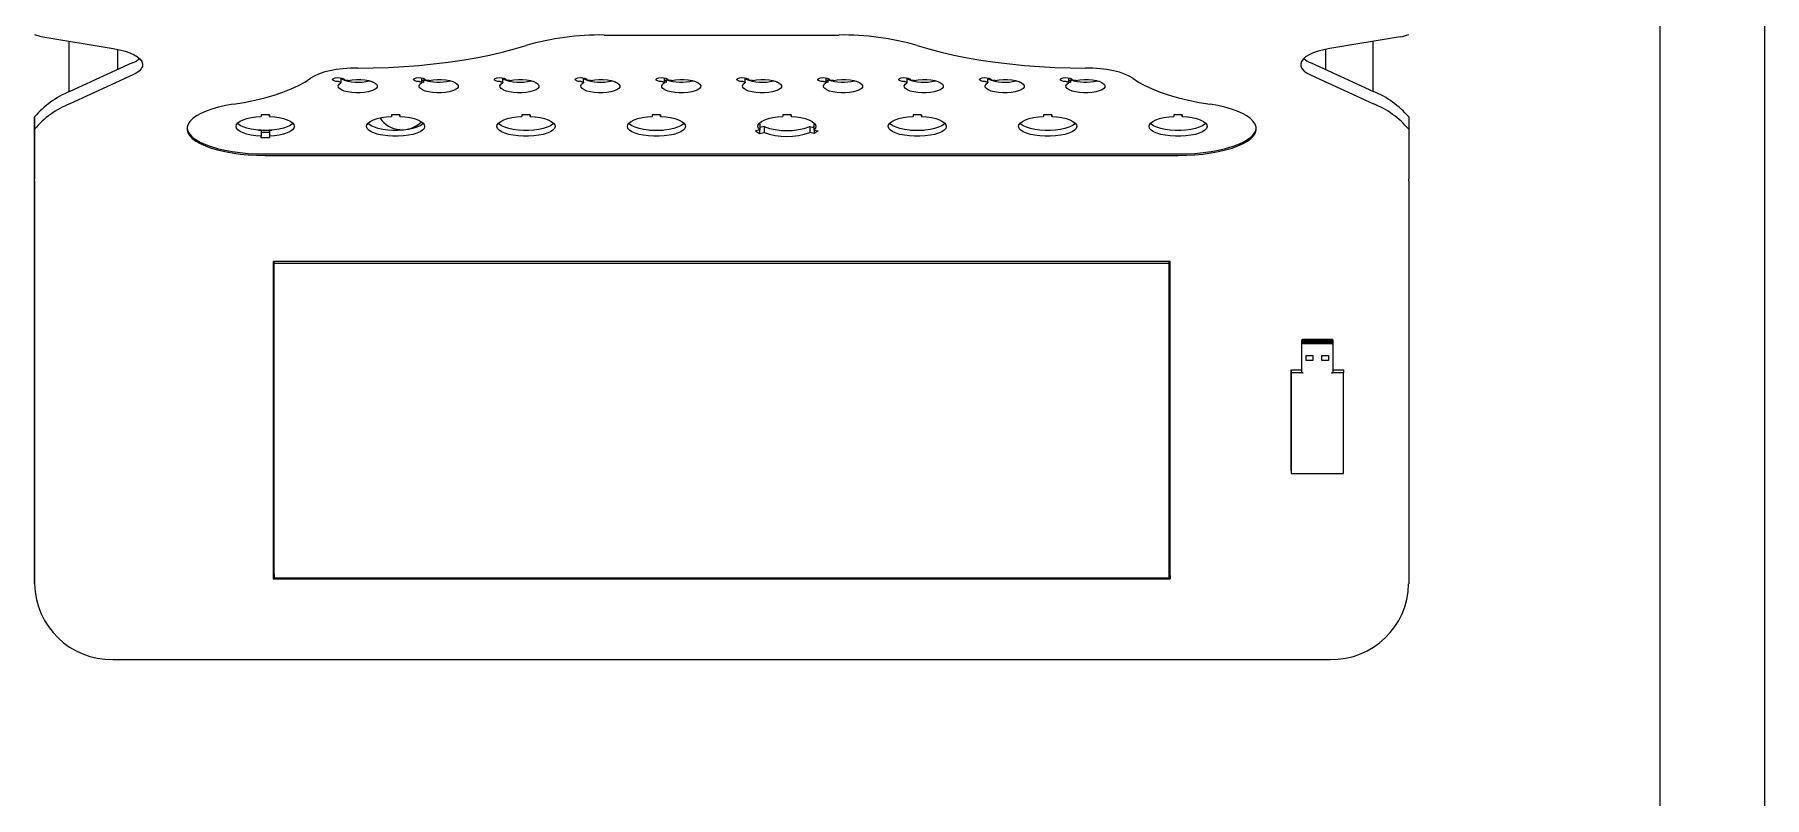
# Model space of a CAD drawing. Header units: inches. Extents: x 16559 to 58559, y 6500 to 36200.
# Drawn here: x 21481 to 22145, y 20404 to 20697 of the extents above; entities that cross this region are included whole.
import ezdxf

# ---------------------------------------------------------------- set-up
doc = ezdxf.new("R2010")
doc.units = ezdxf.units.IN
doc.header["$LTSCALE"] = 300
doc.layers.add('MACCHINA', color=40, linetype='Continuous')
doc.layers.add('PROTEZIONI', color=40, linetype='Continuous')

# ---------------------------------------------------------------- blocks, each defined once
blk = doc.blocks.new('A$C6b5658ac')
at = {"layer": 'MACCHINA'}
for p, q in [((-1609.97, -2220.54), (-1583.01, -2225.03)), ((-1394.78, -2219.86), (-1304.78, -2219.86)), ((-1089.6, -2220.54), (-1116.56, -2225.03)), ((-1600, -2222.2), (-1600, -2241.69)), ((-1581.28, -2233.11), (-1581.28, -2225.36)), ((-1118.28, -2225.36), (-1118.28, -2233.11)), ((-1100, -2241.49), (-1100, -2222.27)), ((-1575.75, -2230.58), (-1599.68, -2241.54)), ((-1123.82, -2230.58), (-1099.89, -2241.54)), ((-1575.75, -2235.28), (-1599.68, -2246.24)), ((-1495.7, -2238.06), (-1495.7, -2236.25)), ((-1483.62, -2238.06), (-1483.62, -2237.79)), ((-1483.31, -2237.93), (-1483.62, -2238.06)), ((-1464.7, -2238.06), (-1464.7, -2236.25)), ((-1463.95, -2237.02), (-1464.7, -2237.46)), ((-1463.95, -2238.06), (-1463.95, -2237.02)), ((-1433.7, -2238.06), (-1433.7, -2236.25)), ((-1402.7, -2238.06), (-1402.7, -2236.25)), ((-1390.62, -2238.06), (-1390.62, -2237.79)), ((-1390.31, -2237.93), (-1390.62, -2238.06)), ((-1371.7, -2238.06), (-1371.7, -2236.25)), ((-1370.95, -2237.02), (-1371.7, -2237.46)), ((-1370.95, -2238.06), (-1370.95, -2237.02)), ((-1340.7, -2238.06), (-1340.7, -2236.25)), ((-1328.62, -2238.06), (-1328.62, -2237.79)), ((-1328.31, -2237.93), (-1328.62, -2238.06)), ((-1309.7, -2238.06), (-1309.7, -2236.25)), ((-1308.95, -2237.02), (-1309.7, -2237.46)), ((-1308.95, -2238.06), (-1308.95, -2237.02)), ((-1278.7, -2238.06), (-1278.7, -2236.25)), ((-1247.7, -2238.06), (-1247.7, -2236.25)), ((-1235.62, -2238.06), (-1235.62, -2237.79)), ((-1235.31, -2237.93), (-1235.62, -2238.06)), ((-1216.7, -2238.06), (-1216.7, -2236.25)), ((-1215.95, -2237.02), (-1216.7, -2237.46)), ((-1215.95, -2238.06), (-1215.95, -2237.02)), ((-1123.82, -2235.28), (-1099.89, -2246.24)), ((-1613.18, -2251.26), (-1613.18, -2255.96)), ((-1613.18, -2270.39), (-1613.18, -2251.26)), ((-1523.18, -2250.42), (-1526.38, -2250.42)), ((-1526.38, -2250.42), (-1526.38, -2251.09)), ((-1523.18, -2251.09), (-1523.18, -2250.42)), ((-1523.18, -2250.42), (-1523.18, -2251.09)), ((-1473.18, -2250.42), (-1476.38, -2250.42)), ((-1476.38, -2250.42), (-1476.38, -2251.09)), ((-1473.18, -2251.09), (-1473.18, -2250.42)), ((-1473.18, -2250.42), (-1473.18, -2251.09)), ((-1423.18, -2250.42), (-1426.38, -2250.42)), ((-1426.38, -2250.42), (-1426.38, -2251.09)), ((-1423.18, -2251.09), (-1423.18, -2250.42)), ((-1423.18, -2250.42), (-1423.18, -2251.09)), ((-1373.18, -2250.42), (-1376.38, -2250.42)), ((-1376.38, -2250.42), (-1376.38, -2251.09)), ((-1373.18, -2251.09), (-1373.18, -2250.42)), ((-1373.18, -2250.42), (-1373.18, -2251.09)), ((-1335.14, -2254.03), (-1335.44, -2253.74)), ((-1335.14, -2254.03), (-1335.14, -2256.28)), ((-1323.18, -2250.42), (-1326.38, -2250.42)), ((-1326.38, -2250.42), (-1326.38, -2251.09)), ((-1323.18, -2251.09), (-1323.18, -2250.42)), ((-1323.18, -2250.42), (-1323.18, -2251.09)), ((-1314.13, -2253.74), (-1314.43, -2254.03)), ((-1314.43, -2254.03), (-1314.43, -2256.28)), ((-1273.18, -2250.42), (-1276.38, -2250.42)), ((-1276.38, -2250.42), (-1276.38, -2251.09)), ((-1273.18, -2251.09), (-1273.18, -2250.42)), ((-1273.18, -2250.42), (-1273.18, -2251.09)), ((-1223.18, -2250.42), (-1226.38, -2250.42)), ((-1226.38, -2250.42), (-1226.38, -2251.09)), ((-1223.18, -2251.09), (-1223.18, -2250.42)), ((-1223.18, -2250.42), (-1223.18, -2251.09)), ((-1173.18, -2250.42), (-1176.38, -2250.42)), ((-1176.38, -2250.42), (-1176.38, -2251.09)), ((-1173.18, -2251.09), (-1173.18, -2250.42)), ((-1173.18, -2250.42), (-1173.18, -2251.09)), ((-1086.38, -2251.26), (-1086.38, -2255.96)), ((-1613.18, -2255.96), (-1613.18, -2275.09)), ((-1526.38, -2256.39), (-1526.38, -2258.64)), ((-1526.38, -2257.06), (-1523.18, -2257.06)), ((-1526.38, -2259.31), (-1526.38, -2258.64)), ((-1523.18, -2259.31), (-1526.38, -2259.31)), ((-1523.18, -2256.39), (-1523.18, -2258.64)), ((-1523.18, -2257.06), (-1523.18, -2256.39)), ((-1523.18, -2257.06), (-1523.18, -2259.31)), ((-1523.18, -2258.64), (-1523.18, -2259.31)), ((-1335.14, -2256.28), (-1336.84, -2256.62)), ((-1336.84, -2256.62), (-1335.24, -2257.56)), ((-1335.24, -2256.3), (-1335.24, -2257.56)), ((-1335.24, -2257.56), (-1333.54, -2257.23)), ((-1333.54, -2254.97), (-1335.14, -2255.29)), ((-1334.82, -2255.23), (-1335.14, -2255.14)), ((-1333.54, -2254.97), (-1333.54, -2257.23)), ((-1316.03, -2254.97), (-1316.03, -2257.23)), ((-1316.03, -2254.97), (-1314.43, -2255.29)), ((-1314.33, -2257.56), (-1316.03, -2257.23)), ((-1314.43, -2255.14), (-1314.75, -2255.23)), ((-1314.43, -2256.28), (-1312.73, -2256.62)), ((-1314.33, -2256.3), (-1314.33, -2257.56)), ((-1312.73, -2256.62), (-1314.33, -2257.56)), ((-1086.38, -2255.96), (-1086.38, -2275.09)), ((-1524.78, -2265.47), (-1174.78, -2265.47)), ((-1524.78, -2266.03), (-1174.78, -2266.03)), ((-1613.18, -2429.03), (-1613.18, -2274.48)), ((-1613.18, -2275.77), (-1613.18, -2430.32)), ((-1086.38, -2275.77), (-1086.38, -2430.32)), ((-1177.78, -2306.68), (-1521.78, -2306.68)), ((-1521.78, -2306.68), (-1521.78, -2428.39)), ((-1521.28, -2426.51), (-1521.28, -2306.68)), ((-1521.28, -2306.68), (-1521.28, -2307.4)), ((-1521.28, -2307.4), (-1178.28, -2307.4)), ((-1521.28, -2428.14), (-1521.28, -2307.4)), ((-1178.28, -2306.68), (-1178.28, -2307.4)), ((-1178.28, -2307.4), (-1178.28, -2428.14)), ((-1177.78, -2428.39), (-1177.78, -2306.68)), ((-1177.78, -2427.1), (-1177.78, -2306.68)), ((-1127.38, -2336.77), (-1127.38, -2337.65)), ((-1127.38, -2348.36), (-1127.38, -2336.77)), ((-1127.38, -2349.24), (-1127.38, -2337.65)), ((-1115.61, -2336.65), (-1127.15, -2336.65)), ((-1115.61, -2337.77), (-1127.15, -2337.77)), ((-1127.08, -2337.65), (-1127.08, -2336.77)), ((-1127.08, -2337.29), (-1127.08, -2336.77)), ((-1115.68, -2337.29), (-1127.08, -2337.29)), ((-1126.83, -2336.7), (-1115.93, -2336.7)), ((-1115.93, -2338.29), (-1126.83, -2338.29)), ((-1115.68, -2336.77), (-1115.68, -2337.65)), ((-1115.68, -2337.29), (-1115.68, -2337.65)), ((-1115.38, -2337.65), (-1115.38, -2336.77)), ((-1115.38, -2349.24), (-1115.38, -2337.65)), ((-1125.63, -2342.78), (-1123.13, -2342.78)), ((-1125.63, -2344.71), (-1125.63, -2342.78)), ((-1123.13, -2344.67), (-1125.63, -2344.67)), ((-1123.13, -2344.71), (-1125.63, -2344.71)), ((-1123.13, -2342.78), (-1123.13, -2344.71)), ((-1123.13, -2342.78), (-1123.13, -2344.67)), ((-1123.13, -2344.67), (-1123.13, -2344.71)), ((-1119.63, -2342.78), (-1117.13, -2342.78)), ((-1119.63, -2344.71), (-1119.63, -2342.78)), ((-1117.13, -2344.67), (-1119.63, -2344.67)), ((-1117.13, -2344.71), (-1119.63, -2344.71)), ((-1117.13, -2342.78), (-1117.13, -2344.71)), ((-1117.13, -2342.78), (-1117.13, -2344.67)), ((-1117.13, -2344.67), (-1117.13, -2344.71)), ((-1131.38, -2348.22), (-1131.38, -2349.38)), ((-1131.38, -2348.22), (-1127.38, -2348.22)), ((-1131.38, -2386.86), (-1131.38, -2348.22)), ((-1131.38, -2349.38), (-1131.38, -2388.02)), ((-1126.83, -2349.38), (-1131.38, -2349.38)), ((-1127.38, -2349.24), (-1127.38, -2348.36)), ((-1111.38, -2349.38), (-1115.93, -2349.38)), ((-1115.38, -2348.22), (-1111.38, -2348.22)), ((-1111.38, -2348.22), (-1111.38, -2349.38)), ((-1111.38, -2388.02), (-1111.38, -2349.38)), ((-1131.38, -2386.86), (-1131.38, -2388.02)), ((-1131.38, -2388.02), (-1111.38, -2388.02)), ((-1521.78, -2427.1), (-1521.28, -2427.1)), ((-1521.28, -2426.51), (-1521.28, -2428.14)), ((-1178.28, -2427.1), (-1177.78, -2427.1)), ((-1177.78, -2427.1), (-1177.78, -2428.39)), ((-1613.18, -2430.32), (-1613.18, -2429.03)), ((-1521.78, -2428.39), (-1177.78, -2428.39)), ((-1178.28, -2428.14), (-1521.28, -2428.14)), ((-1583.18, -2459.3), (-1116.38, -2459.3))]:
    blk.add_line(p, q, dxfattribs=at)
at = {"layer": 'MACCHINA', "flags": 128}
for points in [[(-1583.01, -2225.03), (-1580.66, -2225.5), (-1578.52, -2226.06), (-1576.62, -2226.72), (-1575, -2227.46), (-1573.68, -2228.27), (-1572.7, -2229.13), (-1572.06, -2230.02), (-1571.79, -2230.94), (-1571.87, -2231.87), (-1572.33, -2232.78), (-1573.13, -2233.66), (-1574.28, -2234.5), (-1575.75, -2235.28)], [(-1489.28, -2232.51), (-1483.38, -2232.45), (-1477.5, -2232.26), (-1471.66, -2231.95), (-1465.89, -2231.51), (-1460.22, -2230.95), (-1454.65, -2230.28), (-1449.22, -2229.48), (-1443.94, -2228.57), (-1438.84, -2227.55), (-1433.94, -2226.43), (-1429.24, -2225.2), (-1424.78, -2223.87)], [(-1274.78, -2223.87), (-1270.32, -2225.2), (-1265.63, -2226.43), (-1260.73, -2227.55), (-1255.63, -2228.57), (-1250.35, -2229.48), (-1244.92, -2230.28), (-1239.35, -2230.95), (-1233.67, -2231.51), (-1227.91, -2231.95), (-1222.07, -2232.26), (-1216.19, -2232.45), (-1210.28, -2232.51)], [(-1116.56, -2225.03), (-1118.91, -2225.5), (-1121.05, -2226.06), (-1122.95, -2226.72), (-1124.57, -2227.46), (-1125.88, -2228.27), (-1126.87, -2229.13), (-1127.51, -2230.02), (-1127.78, -2230.94), (-1127.69, -2231.87), (-1127.24, -2232.78), (-1126.43, -2233.66), (-1125.29, -2234.5), (-1123.82, -2235.28)], [(-1489.28, -2232.51), (-1492.1, -2232.58), (-1494.86, -2232.78), (-1497.51, -2233.12), (-1500, -2233.58), (-1502.27, -2234.15), (-1504.28, -2234.83), (-1505.99, -2235.59), (-1507.38, -2236.44)], [(-1192.19, -2236.44), (-1193.57, -2235.59), (-1195.29, -2234.83), (-1197.3, -2234.15), (-1199.57, -2233.58), (-1202.06, -2233.12), (-1204.71, -2232.78), (-1207.47, -2232.58), (-1210.28, -2232.51)], [(-1537.07, -2246.41), (-1532.85, -2245.69), (-1528.8, -2244.86), (-1524.95, -2243.92), (-1521.33, -2242.89), (-1517.96, -2241.75), (-1514.87, -2240.54), (-1512.06, -2239.24), (-1509.55, -2237.87), (-1507.38, -2236.44)], [(-1496.7, -2237.72), (-1497.63, -2237.64), (-1498.39, -2237.45), (-1498.84, -2237.16), (-1498.91, -2236.83), (-1498.58, -2236.53), (-1497.9, -2236.3), (-1497.01, -2236.18), (-1496.06, -2236.21), (-1495.22, -2236.36), (-1494.64, -2236.62), (-1494.43, -2236.94)], [(-1492.95, -2237.24), (-1491.43, -2237.02), (-1489.8, -2236.92), (-1488.15, -2236.94), (-1486.56, -2237.09), (-1485.1, -2237.35), (-1483.84, -2237.71), (-1482.84, -2238.16), (-1482.16, -2238.68), (-1481.82, -2239.23), (-1481.84, -2239.79), (-1482.22, -2240.34), (-1482.95, -2240.85), (-1483.98, -2241.29), (-1485.27, -2241.64), (-1486.75, -2241.89), (-1488.36, -2242.02), (-1490.01, -2242.03), (-1491.62, -2241.91), (-1493.12, -2241.68), (-1494.44, -2241.34), (-1495.51, -2240.91), (-1496.27, -2240.41), (-1496.7, -2239.86), (-1496.77, -2239.3), (-1496.47, -2238.74), (-1495.83, -2238.22)], [(-1496.7, -2237.72), (-1496.44, -2237.73), (-1496.2, -2237.76), (-1496, -2237.81), (-1495.84, -2237.88), (-1495.74, -2237.97), (-1495.7, -2238.05), (-1495.73, -2238.14), (-1495.83, -2238.22)], [(-1492.95, -2237.24), (-1493.19, -2237.27), (-1493.44, -2237.28), (-1493.7, -2237.27), (-1493.94, -2237.23), (-1494.14, -2237.18), (-1494.3, -2237.11), (-1494.4, -2237.03), (-1494.43, -2236.94)], [(-1465.7, -2237.72), (-1466.63, -2237.64), (-1467.39, -2237.45), (-1467.84, -2237.16), (-1467.91, -2236.83), (-1467.58, -2236.53), (-1466.9, -2236.3), (-1466.01, -2236.18), (-1465.06, -2236.21), (-1464.22, -2236.36), (-1463.64, -2236.62), (-1463.43, -2236.94)], [(-1461.95, -2237.24), (-1460.43, -2237.02), (-1458.8, -2236.92), (-1457.15, -2236.94), (-1455.56, -2237.09), (-1454.1, -2237.35), (-1452.84, -2237.71), (-1451.84, -2238.16), (-1451.16, -2238.68), (-1450.82, -2239.23), (-1450.84, -2239.79), (-1451.22, -2240.34), (-1451.95, -2240.85), (-1452.98, -2241.29), (-1454.27, -2241.64), (-1455.75, -2241.89), (-1457.36, -2242.02), (-1459.01, -2242.03), (-1460.62, -2241.91), (-1462.12, -2241.68), (-1463.44, -2241.34), (-1464.51, -2240.91), (-1465.27, -2240.41), (-1465.7, -2239.86), (-1465.77, -2239.3), (-1465.47, -2238.74), (-1464.83, -2238.22)], [(-1465.7, -2237.72), (-1465.44, -2237.73), (-1465.2, -2237.76), (-1465, -2237.81), (-1464.84, -2237.88), (-1464.74, -2237.97), (-1464.7, -2238.05), (-1464.73, -2238.14), (-1464.83, -2238.22)], [(-1463.95, -2238.06), (-1464.63, -2237.74), (-1464.7, -2237.7)], [(-1461.95, -2237.24), (-1462.19, -2237.27), (-1462.44, -2237.28), (-1462.7, -2237.27), (-1462.94, -2237.23), (-1463.14, -2237.18), (-1463.3, -2237.11), (-1463.4, -2237.03), (-1463.43, -2236.94)], [(-1434.7, -2237.72), (-1435.63, -2237.64), (-1436.39, -2237.45), (-1436.84, -2237.16), (-1436.91, -2236.83), (-1436.58, -2236.53), (-1435.9, -2236.3), (-1435.01, -2236.18), (-1434.06, -2236.21), (-1433.22, -2236.36), (-1432.64, -2236.62), (-1432.43, -2236.94)], [(-1430.95, -2237.24), (-1429.43, -2237.02), (-1427.8, -2236.92), (-1426.15, -2236.94), (-1424.56, -2237.09), (-1423.1, -2237.35), (-1421.84, -2237.71), (-1420.84, -2238.16), (-1420.16, -2238.68), (-1419.82, -2239.23), (-1419.84, -2239.79), (-1420.22, -2240.34), (-1420.95, -2240.85), (-1421.98, -2241.29), (-1423.27, -2241.64), (-1424.75, -2241.89), (-1426.36, -2242.02), (-1428.01, -2242.03), (-1429.62, -2241.91), (-1431.12, -2241.68), (-1432.44, -2241.34), (-1433.51, -2240.91), (-1434.27, -2240.41), (-1434.7, -2239.86), (-1434.77, -2239.3), (-1434.47, -2238.74), (-1433.83, -2238.22)], [(-1434.7, -2237.72), (-1434.44, -2237.73), (-1434.2, -2237.76), (-1434, -2237.81), (-1433.84, -2237.88), (-1433.74, -2237.97), (-1433.7, -2238.05), (-1433.73, -2238.14), (-1433.83, -2238.22)], [(-1430.95, -2237.24), (-1431.19, -2237.27), (-1431.44, -2237.28), (-1431.7, -2237.27), (-1431.94, -2237.23), (-1432.14, -2237.18), (-1432.3, -2237.11), (-1432.4, -2237.03), (-1432.43, -2236.94)], [(-1403.7, -2237.72), (-1404.63, -2237.64), (-1405.39, -2237.45), (-1405.84, -2237.16), (-1405.91, -2236.83), (-1405.58, -2236.53), (-1404.9, -2236.3), (-1404.01, -2236.18), (-1403.06, -2236.21), (-1402.22, -2236.36), (-1401.64, -2236.62), (-1401.43, -2236.94)], [(-1399.95, -2237.24), (-1398.43, -2237.02), (-1396.8, -2236.92), (-1395.15, -2236.94), (-1393.56, -2237.09), (-1392.1, -2237.35), (-1390.84, -2237.71), (-1389.84, -2238.16), (-1389.16, -2238.68), (-1388.82, -2239.23), (-1388.84, -2239.79), (-1389.22, -2240.34), (-1389.95, -2240.85), (-1390.98, -2241.29), (-1392.27, -2241.64), (-1393.75, -2241.89), (-1395.36, -2242.02), (-1397.01, -2242.03), (-1398.62, -2241.91), (-1400.12, -2241.68), (-1401.44, -2241.34), (-1402.51, -2240.91), (-1403.27, -2240.41), (-1403.7, -2239.86), (-1403.77, -2239.3), (-1403.47, -2238.74), (-1402.83, -2238.22)], [(-1403.7, -2237.72), (-1403.44, -2237.73), (-1403.2, -2237.76), (-1403, -2237.81), (-1402.84, -2237.88), (-1402.74, -2237.97), (-1402.7, -2238.05), (-1402.73, -2238.14), (-1402.83, -2238.22)], [(-1399.95, -2237.24), (-1400.19, -2237.27), (-1400.44, -2237.28), (-1400.7, -2237.27), (-1400.94, -2237.23), (-1401.14, -2237.18), (-1401.3, -2237.11), (-1401.4, -2237.03), (-1401.43, -2236.94)], [(-1372.7, -2237.72), (-1373.63, -2237.64), (-1374.39, -2237.45), (-1374.84, -2237.16), (-1374.91, -2236.83), (-1374.58, -2236.53), (-1373.9, -2236.3), (-1373.01, -2236.18), (-1372.06, -2236.21), (-1371.22, -2236.36), (-1370.64, -2236.62), (-1370.43, -2236.94)], [(-1368.95, -2237.24), (-1367.43, -2237.02), (-1365.8, -2236.92), (-1364.15, -2236.94), (-1362.56, -2237.09), (-1361.1, -2237.35), (-1359.84, -2237.71), (-1358.84, -2238.16), (-1358.16, -2238.68), (-1357.82, -2239.23), (-1357.84, -2239.79), (-1358.22, -2240.34), (-1358.95, -2240.85), (-1359.98, -2241.29), (-1361.27, -2241.64), (-1362.75, -2241.89), (-1364.36, -2242.02), (-1366.01, -2242.03), (-1367.62, -2241.91), (-1369.12, -2241.68), (-1370.44, -2241.34), (-1371.51, -2240.91), (-1372.27, -2240.41), (-1372.7, -2239.86), (-1372.77, -2239.3), (-1372.47, -2238.74), (-1371.83, -2238.22)], [(-1372.7, -2237.72), (-1372.44, -2237.73), (-1372.2, -2237.76), (-1372, -2237.81), (-1371.84, -2237.88), (-1371.74, -2237.97), (-1371.7, -2238.05), (-1371.73, -2238.14), (-1371.83, -2238.22)], [(-1370.95, -2238.06), (-1371.63, -2237.74), (-1371.7, -2237.7)], [(-1368.95, -2237.24), (-1369.19, -2237.27), (-1369.44, -2237.28), (-1369.7, -2237.27), (-1369.94, -2237.23), (-1370.14, -2237.18), (-1370.3, -2237.11), (-1370.4, -2237.03), (-1370.43, -2236.94)], [(-1341.7, -2237.72), (-1342.63, -2237.64), (-1343.39, -2237.45), (-1343.84, -2237.16), (-1343.91, -2236.83), (-1343.58, -2236.53), (-1342.9, -2236.3), (-1342.01, -2236.18), (-1341.06, -2236.21), (-1340.22, -2236.36), (-1339.64, -2236.62), (-1339.43, -2236.94)], [(-1337.95, -2237.24), (-1336.43, -2237.02), (-1334.8, -2236.92), (-1333.15, -2236.94), (-1331.56, -2237.09), (-1330.1, -2237.35), (-1328.84, -2237.71), (-1327.84, -2238.16), (-1327.16, -2238.68), (-1326.82, -2239.23), (-1326.84, -2239.79), (-1327.22, -2240.34), (-1327.95, -2240.85), (-1328.98, -2241.29), (-1330.27, -2241.64), (-1331.75, -2241.89), (-1333.36, -2242.02), (-1335.01, -2242.03), (-1336.62, -2241.91), (-1338.12, -2241.68), (-1339.44, -2241.34), (-1340.51, -2240.91), (-1341.27, -2240.41), (-1341.7, -2239.86), (-1341.77, -2239.3), (-1341.47, -2238.74), (-1340.83, -2238.22)], [(-1341.7, -2237.72), (-1341.44, -2237.73), (-1341.2, -2237.76), (-1341, -2237.81), (-1340.84, -2237.88), (-1340.74, -2237.97), (-1340.7, -2238.05), (-1340.73, -2238.14), (-1340.83, -2238.22)], [(-1337.95, -2237.24), (-1338.19, -2237.27), (-1338.44, -2237.28), (-1338.7, -2237.27), (-1338.94, -2237.23), (-1339.14, -2237.18), (-1339.3, -2237.11), (-1339.4, -2237.03), (-1339.43, -2236.94)], [(-1310.7, -2237.72), (-1311.63, -2237.64), (-1312.39, -2237.45), (-1312.84, -2237.16), (-1312.91, -2236.83), (-1312.58, -2236.53), (-1311.9, -2236.3), (-1311.01, -2236.18), (-1310.06, -2236.21), (-1309.22, -2236.36), (-1308.64, -2236.62), (-1308.43, -2236.94)], [(-1306.95, -2237.24), (-1305.43, -2237.02), (-1303.8, -2236.92), (-1302.15, -2236.94), (-1300.56, -2237.09), (-1299.1, -2237.35), (-1297.84, -2237.71), (-1296.84, -2238.16), (-1296.16, -2238.68), (-1295.82, -2239.23), (-1295.84, -2239.79), (-1296.22, -2240.34), (-1296.95, -2240.85), (-1297.98, -2241.29), (-1299.27, -2241.64), (-1300.75, -2241.89), (-1302.36, -2242.02), (-1304.01, -2242.03), (-1305.62, -2241.91), (-1307.12, -2241.68), (-1308.44, -2241.34), (-1309.51, -2240.91), (-1310.27, -2240.41), (-1310.7, -2239.86), (-1310.77, -2239.3), (-1310.47, -2238.74), (-1309.83, -2238.22)], [(-1310.7, -2237.72), (-1310.44, -2237.73), (-1310.2, -2237.76), (-1310, -2237.81), (-1309.84, -2237.88), (-1309.74, -2237.97), (-1309.7, -2238.05), (-1309.73, -2238.14), (-1309.83, -2238.22)], [(-1308.95, -2238.06), (-1309.63, -2237.74), (-1309.7, -2237.7)], [(-1306.95, -2237.24), (-1307.19, -2237.27), (-1307.44, -2237.28), (-1307.7, -2237.27), (-1307.94, -2237.23), (-1308.14, -2237.18), (-1308.3, -2237.11), (-1308.4, -2237.03), (-1308.43, -2236.94)], [(-1279.7, -2237.72), (-1280.63, -2237.64), (-1281.39, -2237.45), (-1281.84, -2237.16), (-1281.91, -2236.83), (-1281.58, -2236.53), (-1280.9, -2236.3), (-1280.01, -2236.18), (-1279.06, -2236.21), (-1278.22, -2236.36), (-1277.64, -2236.62), (-1277.43, -2236.94)], [(-1275.95, -2237.24), (-1274.43, -2237.02), (-1272.8, -2236.92), (-1271.15, -2236.94), (-1269.56, -2237.09), (-1268.1, -2237.35), (-1266.84, -2237.71), (-1265.84, -2238.16), (-1265.16, -2238.68), (-1264.82, -2239.23), (-1264.84, -2239.79), (-1265.22, -2240.34), (-1265.95, -2240.85), (-1266.98, -2241.29), (-1268.27, -2241.64), (-1269.75, -2241.89), (-1271.36, -2242.02), (-1273.01, -2242.03), (-1274.62, -2241.91), (-1276.12, -2241.68), (-1277.44, -2241.34), (-1278.51, -2240.91), (-1279.27, -2240.41), (-1279.7, -2239.86), (-1279.77, -2239.3), (-1279.47, -2238.74), (-1278.83, -2238.22)], [(-1279.7, -2237.72), (-1279.44, -2237.73), (-1279.2, -2237.76), (-1279, -2237.81), (-1278.84, -2237.88), (-1278.74, -2237.97), (-1278.7, -2238.05), (-1278.73, -2238.14), (-1278.83, -2238.22)], [(-1275.95, -2237.24), (-1276.19, -2237.27), (-1276.44, -2237.28), (-1276.7, -2237.27), (-1276.94, -2237.23), (-1277.14, -2237.18), (-1277.3, -2237.11), (-1277.4, -2237.03), (-1277.43, -2236.94)], [(-1248.7, -2237.72), (-1249.63, -2237.64), (-1250.39, -2237.45), (-1250.84, -2237.16), (-1250.91, -2236.83), (-1250.58, -2236.53), (-1249.9, -2236.3), (-1249.01, -2236.18), (-1248.06, -2236.21), (-1247.22, -2236.36), (-1246.64, -2236.62), (-1246.43, -2236.94)], [(-1244.95, -2237.24), (-1243.43, -2237.02), (-1241.8, -2236.92), (-1240.15, -2236.94), (-1238.56, -2237.09), (-1237.1, -2237.35), (-1235.84, -2237.71), (-1234.84, -2238.16), (-1234.16, -2238.68), (-1233.82, -2239.23), (-1233.84, -2239.79), (-1234.22, -2240.34), (-1234.95, -2240.85), (-1235.98, -2241.29), (-1237.27, -2241.64), (-1238.75, -2241.89), (-1240.36, -2242.02), (-1242.01, -2242.03), (-1243.62, -2241.91), (-1245.12, -2241.68), (-1246.44, -2241.34), (-1247.51, -2240.91), (-1248.27, -2240.41), (-1248.7, -2239.86), (-1248.77, -2239.3), (-1248.47, -2238.74), (-1247.83, -2238.22)], [(-1248.7, -2237.72), (-1248.44, -2237.73), (-1248.2, -2237.76), (-1248, -2237.81), (-1247.84, -2237.88), (-1247.74, -2237.97), (-1247.7, -2238.05), (-1247.73, -2238.14), (-1247.83, -2238.22)], [(-1244.95, -2237.24), (-1245.19, -2237.27), (-1245.44, -2237.28), (-1245.7, -2237.27), (-1245.94, -2237.23), (-1246.14, -2237.18), (-1246.3, -2237.11), (-1246.4, -2237.03), (-1246.43, -2236.94)], [(-1217.7, -2237.72), (-1218.63, -2237.64), (-1219.39, -2237.45), (-1219.84, -2237.16), (-1219.91, -2236.83), (-1219.58, -2236.53), (-1218.9, -2236.3), (-1218.01, -2236.18), (-1217.06, -2236.21), (-1216.22, -2236.36), (-1215.64, -2236.62), (-1215.43, -2236.94)], [(-1213.95, -2237.24), (-1212.43, -2237.02), (-1210.8, -2236.92), (-1209.15, -2236.94), (-1207.56, -2237.09), (-1206.1, -2237.35), (-1204.84, -2237.71), (-1203.84, -2238.16), (-1203.16, -2238.68), (-1202.82, -2239.23), (-1202.84, -2239.79), (-1203.22, -2240.34), (-1203.95, -2240.85), (-1204.98, -2241.29), (-1206.27, -2241.64), (-1207.75, -2241.89), (-1209.36, -2242.02), (-1211.01, -2242.03), (-1212.62, -2241.91), (-1214.12, -2241.68), (-1215.44, -2241.34), (-1216.51, -2240.91), (-1217.27, -2240.41), (-1217.7, -2239.86), (-1217.77, -2239.3), (-1217.47, -2238.74), (-1216.83, -2238.22)], [(-1217.7, -2237.72), (-1217.44, -2237.73), (-1217.2, -2237.76), (-1217, -2237.81), (-1216.84, -2237.88), (-1216.74, -2237.97), (-1216.7, -2238.05), (-1216.73, -2238.14), (-1216.83, -2238.22)], [(-1215.95, -2238.06), (-1216.63, -2237.74), (-1216.7, -2237.7)], [(-1213.95, -2237.24), (-1214.19, -2237.27), (-1214.44, -2237.28), (-1214.7, -2237.27), (-1214.94, -2237.23), (-1215.14, -2237.18), (-1215.3, -2237.11), (-1215.4, -2237.03), (-1215.43, -2236.94)], [(-1192.19, -2236.44), (-1190.01, -2237.87), (-1187.51, -2239.24), (-1184.7, -2240.54), (-1181.6, -2241.75), (-1178.24, -2242.89), (-1174.62, -2243.92), (-1170.77, -2244.86), (-1166.72, -2245.69), (-1162.49, -2246.41)], [(-1537.07, -2246.41), (-1539.97, -2246.92), (-1542.69, -2247.54), (-1545.2, -2248.25), (-1547.46, -2249.05), (-1549.46, -2249.93), (-1551.17, -2250.89), (-1552.56, -2251.89), (-1553.63, -2252.95), (-1554.35, -2254.04), (-1554.73, -2255.14), (-1554.75, -2256.26), (-1554.42, -2257.37), (-1553.73, -2258.46), (-1552.71, -2259.52), (-1551.35, -2260.53), (-1549.68, -2261.49), (-1547.72, -2262.38), (-1545.48, -2263.2), (-1543, -2263.92), (-1540.31, -2264.55), (-1537.43, -2265.07), (-1534.4, -2265.49), (-1531.26, -2265.79), (-1528.04, -2265.97), (-1524.78, -2266.03)], [(-1174.78, -2266.03), (-1171.53, -2265.97), (-1168.31, -2265.79), (-1165.17, -2265.49), (-1162.14, -2265.07), (-1159.26, -2264.55), (-1156.56, -2263.92), (-1154.08, -2263.2), (-1151.85, -2262.38), (-1149.89, -2261.49), (-1148.22, -2260.53), (-1146.86, -2259.52), (-1145.83, -2258.46), (-1145.15, -2257.37), (-1144.82, -2256.26), (-1144.84, -2255.14), (-1145.22, -2254.04), (-1145.94, -2252.95), (-1147.01, -2251.89), (-1148.4, -2250.89), (-1150.11, -2249.93), (-1152.1, -2249.05), (-1154.37, -2248.25), (-1156.88, -2247.54), (-1159.6, -2246.92), (-1162.49, -2246.41)], [(-1526.38, -2258.64), (-1528.32, -2258.48), (-1530.14, -2258.21), (-1531.79, -2257.84), (-1533.22, -2257.36), (-1534.38, -2256.81), (-1535.23, -2256.2), (-1535.76, -2255.54), (-1535.93, -2254.87), (-1535.76, -2254.19), (-1535.23, -2253.54), (-1534.38, -2252.92), (-1533.22, -2252.37), (-1531.79, -2251.9), (-1530.14, -2251.52), (-1528.32, -2251.25), (-1526.38, -2251.09)], [(-1526.38, -2256.39), (-1528.32, -2256.23), (-1530.14, -2255.96), (-1531.79, -2255.58), (-1533.22, -2255.11), (-1534.38, -2254.56), (-1535.23, -2253.94), (-1535.44, -2253.74)], [(-1523.18, -2251.09), (-1521.25, -2251.25), (-1519.43, -2251.52), (-1517.78, -2251.9), (-1516.35, -2252.37), (-1515.19, -2252.92), (-1514.34, -2253.54), (-1513.81, -2254.19), (-1513.63, -2254.87), (-1513.81, -2255.54), (-1514.34, -2256.2), (-1515.19, -2256.81), (-1516.35, -2257.36), (-1517.78, -2257.84), (-1519.43, -2258.21), (-1521.25, -2258.48), (-1523.18, -2258.64)], [(-1514.13, -2253.74), (-1514.34, -2253.94), (-1515.19, -2254.56), (-1516.35, -2255.11), (-1517.78, -2255.58), (-1519.43, -2255.96), (-1521.25, -2256.23), (-1523.18, -2256.39)], [(-1473.18, -2251.09), (-1471.22, -2251.25), (-1469.37, -2251.53), (-1467.7, -2251.92), (-1466.26, -2252.41), (-1465.1, -2252.98), (-1464.26, -2253.61), (-1463.77, -2254.28), (-1463.64, -2254.97), (-1463.87, -2255.66), (-1464.47, -2256.32), (-1465.41, -2256.93), (-1466.65, -2257.48), (-1468.16, -2257.94), (-1469.89, -2258.29), (-1471.78, -2258.54), (-1473.77, -2258.67), (-1475.8, -2258.67), (-1477.79, -2258.54), (-1479.68, -2258.29), (-1481.41, -2257.94), (-1482.92, -2257.48), (-1484.16, -2256.93), (-1485.1, -2256.32), (-1485.69, -2255.66), (-1485.93, -2254.97), (-1485.8, -2254.28), (-1485.31, -2253.61), (-1484.47, -2252.98), (-1483.31, -2252.41), (-1481.87, -2251.92), (-1480.2, -2251.53), (-1478.35, -2251.25), (-1476.38, -2251.09)], [(-1464.13, -2253.74), (-1464.47, -2254.06), (-1465.41, -2254.68), (-1466.65, -2255.22), (-1468.16, -2255.68), (-1469.89, -2256.04), (-1471.78, -2256.29), (-1473.77, -2256.41), (-1475.8, -2256.41), (-1477.79, -2256.29), (-1479.68, -2256.04), (-1481.41, -2255.68), (-1482.92, -2255.22), (-1484.16, -2254.68), (-1485.1, -2254.06), (-1485.44, -2253.74)], [(-1423.18, -2251.09), (-1421.22, -2251.25), (-1419.37, -2251.53), (-1417.7, -2251.92), (-1416.26, -2252.41), (-1415.1, -2252.98), (-1414.26, -2253.61), (-1413.77, -2254.28), (-1413.64, -2254.97), (-1413.87, -2255.66), (-1414.47, -2256.32), (-1415.41, -2256.93), (-1416.65, -2257.48), (-1418.16, -2257.94), (-1419.89, -2258.29), (-1421.78, -2258.54), (-1423.77, -2258.67), (-1425.8, -2258.67), (-1427.79, -2258.54), (-1429.68, -2258.29), (-1431.41, -2257.94), (-1432.92, -2257.48), (-1434.16, -2256.93), (-1435.1, -2256.32), (-1435.69, -2255.66), (-1435.93, -2254.97), (-1435.8, -2254.28), (-1435.31, -2253.61), (-1434.47, -2252.98), (-1433.31, -2252.41), (-1431.87, -2251.92), (-1430.2, -2251.53), (-1428.35, -2251.25), (-1426.38, -2251.09)], [(-1414.13, -2253.74), (-1414.47, -2254.06), (-1415.41, -2254.68), (-1416.65, -2255.22), (-1418.16, -2255.68), (-1419.89, -2256.04), (-1421.78, -2256.29), (-1423.77, -2256.41), (-1425.8, -2256.41), (-1427.79, -2256.29), (-1429.68, -2256.04), (-1431.41, -2255.68), (-1432.92, -2255.22), (-1434.16, -2254.68), (-1435.1, -2254.06), (-1435.44, -2253.74)], [(-1373.18, -2251.09), (-1371.22, -2251.25), (-1369.37, -2251.53), (-1367.7, -2251.92), (-1366.26, -2252.41), (-1365.1, -2252.98), (-1364.26, -2253.61), (-1363.77, -2254.28), (-1363.64, -2254.97), (-1363.87, -2255.66), (-1364.47, -2256.32), (-1365.41, -2256.93), (-1366.65, -2257.48), (-1368.16, -2257.94), (-1369.89, -2258.29), (-1371.78, -2258.54), (-1373.77, -2258.67), (-1375.8, -2258.67), (-1377.79, -2258.54), (-1379.68, -2258.29), (-1381.41, -2257.94), (-1382.92, -2257.48), (-1384.16, -2256.93), (-1385.1, -2256.32), (-1385.69, -2255.66), (-1385.93, -2254.97), (-1385.8, -2254.28), (-1385.31, -2253.61), (-1384.47, -2252.98), (-1383.31, -2252.41), (-1381.87, -2251.92), (-1380.2, -2251.53), (-1378.35, -2251.25), (-1376.38, -2251.09)], [(-1364.13, -2253.74), (-1364.47, -2254.06), (-1365.41, -2254.68), (-1366.65, -2255.22), (-1368.16, -2255.68), (-1369.89, -2256.04), (-1371.78, -2256.29), (-1373.77, -2256.41), (-1375.8, -2256.41), (-1377.79, -2256.29), (-1379.68, -2256.04), (-1381.41, -2255.68), (-1382.92, -2255.22), (-1384.16, -2254.68), (-1385.1, -2254.06), (-1385.44, -2253.74)], [(-1335.14, -2256.28), (-1335.71, -2255.62), (-1335.93, -2254.94), (-1335.79, -2254.25), (-1335.28, -2253.59), (-1334.44, -2252.96), (-1333.28, -2252.4), (-1331.85, -2251.92), (-1330.18, -2251.53), (-1328.34, -2251.25), (-1326.38, -2251.09)], [(-1323.18, -2251.09), (-1321.23, -2251.25), (-1319.39, -2251.53), (-1317.72, -2251.92), (-1316.29, -2252.4), (-1315.13, -2252.96), (-1314.28, -2253.59), (-1313.78, -2254.25), (-1313.64, -2254.94), (-1313.85, -2255.62), (-1314.43, -2256.28)], [(-1273.18, -2251.09), (-1271.22, -2251.25), (-1269.37, -2251.53), (-1267.7, -2251.92), (-1266.26, -2252.41), (-1265.1, -2252.98), (-1264.26, -2253.61), (-1263.77, -2254.28), (-1263.64, -2254.97), (-1263.87, -2255.66), (-1264.47, -2256.32), (-1265.41, -2256.93), (-1266.65, -2257.48), (-1268.16, -2257.94), (-1269.89, -2258.29), (-1271.78, -2258.54), (-1273.77, -2258.67), (-1275.8, -2258.67), (-1277.79, -2258.54), (-1279.68, -2258.29), (-1281.41, -2257.94), (-1282.92, -2257.48), (-1284.16, -2256.93), (-1285.1, -2256.32), (-1285.69, -2255.66), (-1285.93, -2254.97), (-1285.8, -2254.28), (-1285.31, -2253.61), (-1284.47, -2252.98), (-1283.31, -2252.41), (-1281.87, -2251.92), (-1280.2, -2251.53), (-1278.35, -2251.25), (-1276.38, -2251.09)], [(-1264.13, -2253.74), (-1264.47, -2254.06), (-1265.41, -2254.68), (-1266.65, -2255.22), (-1268.16, -2255.68), (-1269.89, -2256.04), (-1271.78, -2256.29), (-1273.77, -2256.41), (-1275.8, -2256.41), (-1277.79, -2256.29), (-1279.68, -2256.04), (-1281.41, -2255.68), (-1282.92, -2255.22), (-1284.16, -2254.68), (-1285.1, -2254.06), (-1285.44, -2253.74)], [(-1223.18, -2251.09), (-1221.22, -2251.25), (-1219.37, -2251.53), (-1217.7, -2251.92), (-1216.26, -2252.41), (-1215.1, -2252.98), (-1214.26, -2253.61), (-1213.77, -2254.28), (-1213.64, -2254.97), (-1213.87, -2255.66), (-1214.47, -2256.32), (-1215.41, -2256.93), (-1216.65, -2257.48), (-1218.16, -2257.94), (-1219.89, -2258.29), (-1221.78, -2258.54), (-1223.77, -2258.67), (-1225.8, -2258.67), (-1227.79, -2258.54), (-1229.68, -2258.29), (-1231.41, -2257.94), (-1232.92, -2257.48), (-1234.16, -2256.93), (-1235.1, -2256.32), (-1235.69, -2255.66), (-1235.93, -2254.97), (-1235.8, -2254.28), (-1235.31, -2253.61), (-1234.47, -2252.98), (-1233.31, -2252.41), (-1231.87, -2251.92), (-1230.2, -2251.53), (-1228.35, -2251.25), (-1226.38, -2251.09)], [(-1214.13, -2253.74), (-1214.47, -2254.06), (-1215.41, -2254.68), (-1216.65, -2255.22), (-1218.16, -2255.68), (-1219.89, -2256.04), (-1221.78, -2256.29), (-1223.77, -2256.41), (-1225.8, -2256.41), (-1227.79, -2256.29), (-1229.68, -2256.04), (-1231.41, -2255.68), (-1232.92, -2255.22), (-1234.16, -2254.68), (-1235.1, -2254.06), (-1235.44, -2253.74)], [(-1173.18, -2251.09), (-1171.22, -2251.25), (-1169.37, -2251.53), (-1167.7, -2251.92), (-1166.26, -2252.41), (-1165.1, -2252.98), (-1164.26, -2253.61), (-1163.77, -2254.28), (-1163.64, -2254.97), (-1163.87, -2255.66), (-1164.47, -2256.32), (-1165.41, -2256.93), (-1166.65, -2257.48), (-1168.16, -2257.94), (-1169.89, -2258.29), (-1171.78, -2258.54), (-1173.77, -2258.67), (-1175.8, -2258.67), (-1177.79, -2258.54), (-1179.68, -2258.29), (-1181.41, -2257.94), (-1182.92, -2257.48), (-1184.16, -2256.93), (-1185.1, -2256.32), (-1185.69, -2255.66), (-1185.93, -2254.97), (-1185.8, -2254.28), (-1185.31, -2253.61), (-1184.47, -2252.98), (-1183.31, -2252.41), (-1181.87, -2251.92), (-1180.2, -2251.53), (-1178.35, -2251.25), (-1176.38, -2251.09)], [(-1164.13, -2253.74), (-1164.47, -2254.06), (-1165.41, -2254.68), (-1166.65, -2255.22), (-1168.16, -2255.68), (-1169.89, -2256.04), (-1171.78, -2256.29), (-1173.77, -2256.41), (-1175.8, -2256.41), (-1177.79, -2256.29), (-1179.68, -2256.04), (-1181.41, -2255.68), (-1182.92, -2255.22), (-1184.16, -2254.68), (-1185.1, -2254.06), (-1185.44, -2253.74)], [(-1554.77, -2255.49), (-1554.75, -2255.7), (-1554.42, -2256.81), (-1553.73, -2257.9), (-1552.71, -2258.96), (-1551.35, -2259.97), (-1549.68, -2260.93), (-1547.72, -2261.82), (-1545.48, -2262.63), (-1543, -2263.36), (-1540.31, -2263.98), (-1537.43, -2264.51), (-1534.4, -2264.92), (-1531.26, -2265.22), (-1528.04, -2265.4), (-1524.78, -2265.47)], [(-1174.78, -2265.47), (-1171.53, -2265.4), (-1168.31, -2265.22), (-1165.17, -2264.92), (-1162.14, -2264.51), (-1159.26, -2263.98), (-1156.56, -2263.36), (-1154.08, -2262.63), (-1151.85, -2261.82), (-1149.89, -2260.93), (-1148.22, -2259.97), (-1146.86, -2258.96), (-1145.83, -2257.9), (-1145.15, -2256.81), (-1144.82, -2255.7), (-1144.8, -2255.49)], [(-1613.18, -2274.48), (-1613.18, -2273.8), (-1613.18, -2273.15), (-1613.18, -2272.54), (-1613.18, -2271.98), (-1613.18, -2271.48), (-1613.18, -2271.04), (-1613.18, -2270.68), (-1613.18, -2270.39)], [(-1613.18, -2275.77), (-1613.18, -2275.66), (-1613.18, -2275.55), (-1613.18, -2275.45), (-1613.18, -2275.36), (-1613.18, -2275.27), (-1613.18, -2275.2), (-1613.18, -2275.14), (-1613.18, -2275.09)], [(-1086.38, -2275.77), (-1086.38, -2275.66), (-1086.38, -2275.55), (-1086.38, -2275.45), (-1086.38, -2275.36), (-1086.38, -2275.27), (-1086.38, -2275.2), (-1086.38, -2275.14), (-1086.38, -2275.09)], [(-1127.38, -2336.77), (-1127.38, -2336.75), (-1127.37, -2336.74), (-1127.35, -2336.72), (-1127.32, -2336.7), (-1127.29, -2336.69), (-1127.25, -2336.68), (-1127.2, -2336.66), (-1127.15, -2336.65)], [(-1127.15, -2337.77), (-1127.2, -2337.75), (-1127.25, -2337.74), (-1127.29, -2337.73), (-1127.32, -2337.71), (-1127.35, -2337.7), (-1127.37, -2337.68), (-1127.38, -2337.67), (-1127.38, -2337.65)], [(-1115.61, -2336.65), (-1115.56, -2336.66), (-1115.52, -2336.68), (-1115.48, -2336.69), (-1115.45, -2336.7), (-1115.42, -2336.72), (-1115.4, -2336.74), (-1115.39, -2336.75), (-1115.38, -2336.77)], [(-1115.38, -2337.65), (-1115.39, -2337.67), (-1115.4, -2337.68), (-1115.42, -2337.7), (-1115.45, -2337.71), (-1115.48, -2337.73), (-1115.52, -2337.74), (-1115.56, -2337.75), (-1115.61, -2337.77)]]:
    blk.add_lwpolyline(points, dxfattribs=at)
at = {"layer": 'MACCHINA'}
for centre, radius, start, end in [((-1607.55, -2204.91), 15.81, 249.13618, 261.21505), ((-1396.25, -2322.96), 103.12, 89.18784, 106.06666), ((-1303.32, -2322.96), 103.12, 73.93333, 90.81216), ((-1092.01, -2204.91), 15.81, 278.78495, 290.8638), ((-1579.49, -2221.61), 9.71, 292.62402, 311.96612), ((-1120.08, -2221.61), 9.71, 228.03386, 247.37595), ((-1586.95, -2273.46), 34.36, 111.74294, 139.76062), ((-1489.19, -2221.11), 16.87, 247.28474, 284.91686), ((-1458.23, -2219.66), 18.28, 251.76945, 283.86729), ((-1427.19, -2221.22), 16.76, 247.15894, 285.04266), ((-1396.19, -2221.11), 16.87, 247.28474, 284.91686), ((-1365.23, -2219.66), 18.28, 251.76945, 283.86729), ((-1334.19, -2221.11), 16.87, 247.28474, 284.91686), ((-1303.23, -2219.66), 18.28, 251.76945, 283.86729), ((-1272.19, -2221.22), 16.76, 247.15894, 285.04266), ((-1241.19, -2221.11), 16.87, 247.28474, 284.91686), ((-1210.23, -2219.66), 18.28, 251.76945, 283.86729), ((-1112.61, -2273.46), 34.36, 40.23929, 68.25705), ((-1586.95, -2278.15), 34.36, 111.74294, 139.76062), ((-1112.61, -2278.15), 34.36, 40.23929, 68.25705), ((-1472.27, -2245.83), 10.34, 214.31005, 315.36745), ((-1524.78, -2208.48), 47.91, 266.88868, 273.11134), ((-1374.78, -2208.48), 47.91, 266.88816, 273.11186), ((-1324.78, -2230.68), 25.82, 250.17675, 289.82325), ((-1324.78, -2232.94), 25.82, 250.17675, 289.82325), ((-1274.78, -2208.48), 47.91, 266.88856, 273.11147), ((-1126.89, -2336.99), 0.296, 78.63092, 130.39073), ((-1115.88, -2336.99), 0.296, 49.60934, 101.36903), ((-1126.96, -2348.74), 0.651, 229.60934, 281.36903), ((-1115.81, -2348.74), 0.651, 258.63092, 310.39073), ((-1583.69, -2429.8), 29.5, 181.01018, 270.97576), ((-1115.88, -2429.8), 29.5, 269.02424, 358.98981)]:
    blk.add_arc(centre, radius, start, end, dxfattribs=at)
for centre, start_param, end_param in [((-1126.83, -2335.49), 2.521889, 3.141593), ((-1115.93, -2335.49), 3.141593, 3.761296)]:
    blk.add_ellipse(centre, major_axis=(0, 2.8), ratio=0.19652, start_param=start_param, end_param=end_param, dxfattribs=at)

msp = doc.modelspace()

# ---------------------------------------------------------------- linework, layer by layer
at = {"layer": 'PROTEZIONI'}
msp.add_lwpolyline([(22104.563, 25184.213), (22144.563, 25184.213), (22144.563, 20109.213), (22104.563, 20109.213)], close=True, dxfattribs=at)

# ---------------------------------------------------------------- block references
at = {"layer": 'MACCHINA', "color": 30}
msp.add_blockref('A$C6b5658ac', (23094.563, 22916.213), dxfattribs=at)

doc.saveas('drawing.dxf')
